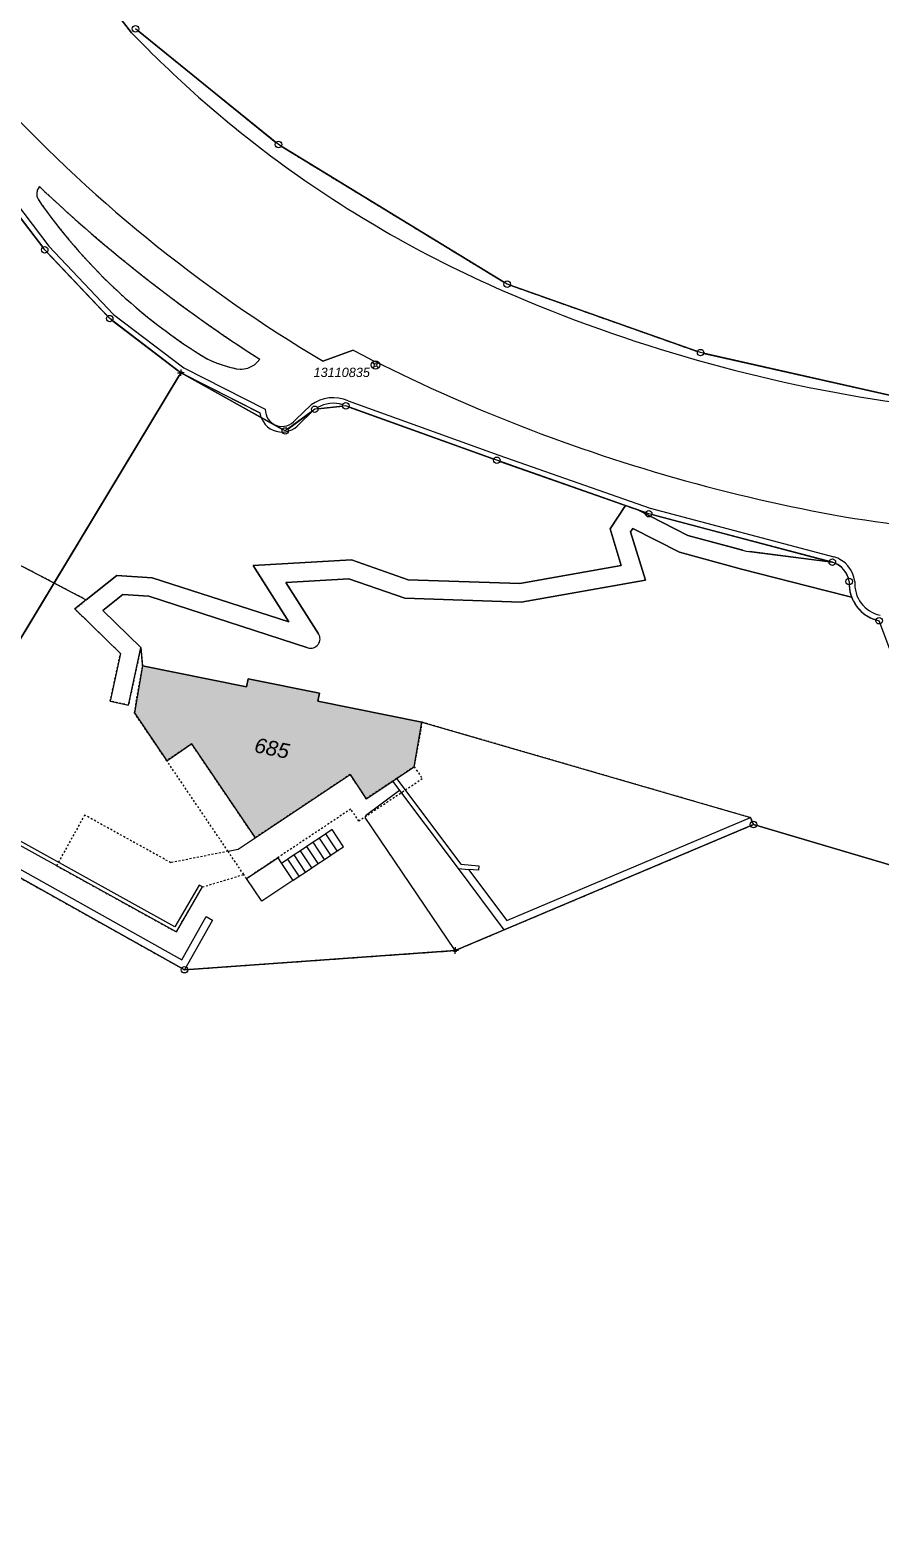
# Model space of a CAD drawing. Header units: metres. Extents: x 2678625 to 2679611, y 1205237 to 1205867.
# Drawn here: x 2679009.5 to 2679055.1, y 1205269.6 to 1205349.3 of the extents above; entities that cross this region are included whole.
import ezdxf

# ---------------------------------------------------------------- set-up
doc = ezdxf.new("R2010")
doc.units = ezdxf.units.M
doc.linetypes.add('AUSGEZOGEN', pattern=[0])
doc.linetypes.add('STRICHLINIE_S4', pattern=[0.1, 0, -0.1])
for name, color, linetype, lineweight in [('BEFESTIGT_TROTTOIR__Z-CH_', 8, 'AUSGEZOGEN', 13), ('BOLZEN', 250, 'AUSGEZOGEN', 25), ('GARTENANLAGEN', 8, 'STRICHLINIE_S4', 13), ('GEBAEUDE', 8, 'AUSGEZOGEN', 18), ('GEBAEUDENUMMER', 8, 'AUSGEZOGEN', 18), ('GEBAEUDETEIL', 8, 'STRICHLINIE_S4', 13), ('GESCHL_WALD', 8, 'AUSGEZOGEN', 13), ('KREUZ', 250, 'AUSGEZOGEN', 25), ('LFP3_BOLZEN', 8, 'AUSGEZOGEN', 13), ('LFP3_NUMMER', 8, 'AUSGEZOGEN', 13), ('MAUER__SOCKEL__LAWINENVERBA', 8, 'AUSGEZOGEN', 13), ('OFFENES_GEWAESSER', 8, 'AUSGEZOGEN', 13), ('PARZELLE', 250, 'AUSGEZOGEN', 25), ('SCHMALER_WEG', 8, 'AUSGEZOGEN', 13), ('SELBSTAENDIGES_RECHT', 8, 'STRICHLINIE_S4', 13), ('Standard', 7, 'AUSGEZOGEN', 25), ('STRASSE__WEGE', 8, 'AUSGEZOGEN', 13), ('UEBRIGE_BEFEST', 8, 'AUSGEZOGEN', 13), ('UNTERIR_GEBAEUDE__RESERVOIR', 8, 'STRICHLINIE_S4', 13), ('WICHTIGE_TREPPE', 8, 'AUSGEZOGEN', 13)]:
    doc.layers.add(name, color=color, linetype=linetype, lineweight=lineweight)
doc.styles.add('ARIAL', font='arial.ttf')

# ---------------------------------------------------------------- blocks, each defined once
blk = doc.blocks.new('NSY160')
at = {"color": 0, "linetype": 'ByBlock', "lineweight": -2}
for p, q in [((-0.035, 0.035), (-0.014, 0.014)), ((0.035, 0.035), (0.014, 0.014)), ((-0.035, -0.035), (-0.014, -0.014)), ((0.035, -0.035), (0.014, -0.014))]:
    blk.add_line(p, q, dxfattribs=at)
for radius in [0.05, 0.0175]:
    blk.add_circle((0, 0), radius, dxfattribs=at)
blk = doc.blocks.new('NSY101')
at = {"color": 0, "linetype": 'ByBlock', "lineweight": -2}
blk.add_circle((0, 0), 0.05, dxfattribs=at)
blk = doc.blocks.new('NSY115')
at = {"color": 0, "linetype": 'ByBlock', "lineweight": -2}
for p, q in [((-0.05, 0), (-0.02, 0)), ((0, 0.05), (0, 0.02)), ((0.05, 0), (0.02, 0)), ((0, -0.05), (0, -0.02))]:
    blk.add_line(p, q, dxfattribs=at)
blk.add_circle((0, 0), 0.02, dxfattribs=at)
blk = doc.blocks.new('COMPLEXOBJECT_1')
at = {"layer": 'STRASSE__WEGE', "color": 8, "linetype": 'AUSGEZOGEN', "lineweight": 13, "transparency": 33554687}
for p, q in [((49047.716, 45321.467), (49044.767, 45322.261)), ((49052.329, 45320.853), (49048.059, 45321.399))]:
    blk.add_line(p, q, dxfattribs=at)
for points in [[(49044.767, 45322.261), (49042.046, 45323.647), (49041.433, 45323.863), (49040.599, 45322.621), (49041.204, 45320.66), (49035.775, 45319.693), (49029.797, 45319.894), (49026.757, 45320.957), (49021.493, 45320.647), (49023.406, 45317.631), (49016.089, 45319.999), (49014.186, 45320.118), (49012.545, 45318.811), (49011.935, 45318.325), (49014.384, 45315.94), (49013.834, 45313.39), (49014.812, 45313.18), (49015.478, 45316.27), (49013.445, 45318.248), (49014.508, 45319.096), (49015.899, 45319.009), (49024.417, 45316.252)], [(49024.993, 45316.996), (49023.247, 45319.749), (49026.615, 45319.947), (49029.613, 45318.9), (49035.843, 45318.689), (49042.491, 45319.874), (49041.694, 45322.459), (49041.818, 45322.643), (49044.313, 45321.371), (49047.639, 45320.452), (49052.117, 45319.313), (49053.535, 45318.953)]]:
    blk.add_lwpolyline(points, dxfattribs=at)
for centre, radius, start, end in [((49052.137, 45319.602), 1.282, 16.39234, 65.58756), ((49055.407, 45319.673), 2.006, 181.56523, 201.02991), ((49024.57, 45316.728), 0.5, 252.15165, 32.35474)]:
    blk.add_arc(centre, radius, start, end, dxfattribs=at)
blk = doc.blocks.new('COMPLEXOBJECT_16')
at = {"layer": 'GESCHL_WALD', "color": 8, "linetype": 'AUSGEZOGEN', "lineweight": 13, "transparency": 33554687}
for p, q in [((48983.093, 45343.892), (48979.323, 45346.536)), ((49024.657, 45328.898), (49023.973, 45328.247)), ((49034.534, 45326.288), (49026.622, 45329.141)), ((49041.433, 45323.863), (49034.534, 45326.288)), ((49040.599, 45322.621), (49041.433, 45323.863))]:
    blk.add_line(p, q, dxfattribs=at)
for points in [[(49021.851, 45328.827), (49017.614, 45330.978), (49013.807, 45333.875), (49010.326, 45337.564), (49006.639, 45342.39), (49005.516, 45345.19), (49001.602, 45342.039), (48995.965, 45349.286), (49000.891, 45353.125), (48998.152, 45356.742), (48996.09, 45359.423), (48992.313, 45363.682), (48995.669, 45347.602), (48993.529, 45346.776), (48992.889, 45343.032)], [(48992.042, 45342.763), (48989.051, 45345.768), (48987.766, 45348.656), (48986.103, 45349.014), (48983.753, 45347.64), (48983.879, 45344.32)], [(48977.206, 45345.139), (48980.634, 45338.417), (48982.601, 45333.062), (48990.562, 45328.052), (48990.748, 45328.406), (48991.722, 45327.895), (48994.951, 45328.039), (48995.5, 45327.751), (49008.421, 45320.974), (49009.209, 45320.561), (49012.545, 45318.811), (49014.186, 45320.118), (49016.089, 45319.999), (49023.406, 45317.631), (49021.493, 45320.647), (49026.757, 45320.957), (49029.797, 45319.894), (49035.775, 45319.693), (49041.204, 45320.66), (49040.599, 45322.621)]]:
    blk.add_lwpolyline(points, dxfattribs=at)
for centre, radius, start, end in [((48978.161, 45345.996), 1.282, 24.94022, 139.25863), ((48978.162, 45345.995), 1.283, 139.24353, 221.8394), ((48983.379, 45344.303), 0.5, 235.13928, 1.99989), ((48992.396, 45343.115), 0.5, 224.85444, 350.38437), ((49023.038, 45328.999), 1.2, 188.25921, 321.16659), ((49025.779, 45327.64), 1.7, 72.41773, 119.93177)]:
    blk.add_arc(centre, radius, start, end, dxfattribs=at)
blk = doc.blocks.new('COMPLEXOBJECT_22')
at = {"layer": 'GESCHL_WALD', "color": 8, "linetype": 'AUSGEZOGEN', "lineweight": 13, "transparency": 33554687}
for points in [[(49053.535, 45318.953), (49052.117, 45319.313), (49047.639, 45320.452), (49044.313, 45321.371), (49041.818, 45322.643), (49041.694, 45322.459), (49042.491, 45319.874), (49035.843, 45318.689), (49029.613, 45318.9), (49026.615, 45319.947), (49023.247, 45319.749), (49024.993, 45316.996)], [(49024.417, 45316.252), (49015.899, 45319.009), (49014.508, 45319.096), (49013.445, 45318.248), (49015.478, 45316.27), (49015.57, 45315.282), (49021.137, 45314.159), (49021.224, 45314.59), (49025.047, 45313.819), (49024.96, 45313.387), (49030.528, 45312.264), (49048.122, 45307.151), (49048.278, 45306.783), (49060.446, 45303.186), (49075.228, 45301.541), (49080.744, 45304.747), (49079.887, 45306.069), (49080.231, 45307.08), (49080.42, 45307.016)]]:
    blk.add_lwpolyline(points, dxfattribs=at)
for centre, radius, start, end in [((49055.419, 45319.67), 2.016, 200.83908, 253.16408), ((49024.57, 45316.728), 0.5, 252.15165, 32.35474)]:
    blk.add_arc(centre, radius, start, end, dxfattribs=at)
blk = doc.blocks.new('COMPLEXOBJECT_33')
at = {"layer": 'GESCHL_WALD', "color": 8, "linetype": 'AUSGEZOGEN', "lineweight": 13, "transparency": 33554687}
for p, q in [((49015.33, 45349.288), (49022.711, 45343.308)), ((49022.996, 45343.107), (49034.945, 45335.814)), ((49035.259, 45335.665), (49045.285, 45332.112)), ((49045.621, 45332.016), (49055.868, 45329.713))]:
    blk.add_line(p, q, dxfattribs=at)
blk = doc.blocks.new('COMPLEXOBJECT_34')
at = {"layer": 'UEBRIGE_BEFEST', "color": 8, "linetype": 'AUSGEZOGEN', "lineweight": 13, "transparency": 33554687}
for p, q in [((49000.886, 45367.349), (49014.98, 45349.185)), ((49022.711, 45343.308), (49015.33, 45349.288)), ((49034.945, 45335.814), (49022.996, 45343.107)), ((49045.285, 45332.112), (49035.259, 45335.665)), ((49055.868, 45329.713), (49045.621, 45332.016))]:
    blk.add_line(p, q, dxfattribs=at)
for centre, radius, start, end in [((49059.303, 45391.796), 61.483, 223.87143, 233.14393), ((49059.375, 45391.886), 61.598, 233.14126, 246.60629), ((49067.522, 45410.219), 81.66, 246.46692, 261.89008)]:
    blk.add_arc(centre, radius, start, end, dxfattribs=at)
blk = doc.blocks.new('COMPLEXOBJECT_37')
at = {"layer": 'STRASSE__WEGE', "color": 8, "linetype": 'AUSGEZOGEN', "lineweight": 13, "transparency": 33554687}
blk.add_line((49025.229, 45331.603), (49026.839, 45332.184), dxfattribs=at)
blk.add_lwpolyline([(49014.98, 45349.185), (49000.779, 45367.487), (48997.683, 45371.371), (48994.828, 45373.821), (48991.76, 45375.774), (48986.504, 45379.121), (48963.62, 45392.325), (48932.932, 45409.59)], dxfattribs=at)
for centre, radius, start, end in [((49059.303, 45391.796), 61.483, 223.87143, 233.14393), ((49065.234, 45398.894), 78.284, 222.40853, 239.26838), ((49059.375, 45391.886), 61.598, 233.14126, 246.60629), ((49067.522, 45410.219), 81.66, 246.46692, 261.89008), ((49069.249, 45414.034), 92.185, 242.60938, 248.36754), ((49069.217, 45413.933), 92.08, 248.36275, 259.94884), ((49067.461, 45409.848), 87.756, 260.61242, 272.22686)]:
    blk.add_arc(centre, radius, start, end, dxfattribs=at)
blk = doc.blocks.new('COMPLEXOBJECT_39')
at = {"layer": 'GARTENANLAGEN', "color": 8, "linetype": 'STRICHLINIE_S4', "lineweight": 13, "transparency": 33554687}
for centre, radius, start, end in [((49010.476, 45340.55), 0.579, 137.3976, 209.64384), ((49064.877, 45398.752), 79.674, 226.51686, 237.3121), ((49034.661, 45357.34), 30.018, 214.66954, 238.67923), ((49022.484, 45339.447), 8.474, 246.14983, 255.72502), ((49020.806, 45332.456), 1.289, 251.35783, 323.89687)]:
    blk.add_arc(centre, radius, start, end, dxfattribs=at)
blk = doc.blocks.new('COMPLEXOBJECT_40')
at = {"layer": 'BEFESTIGT_TROTTOIR__Z-CH_', "color": 8, "linetype": 'AUSGEZOGEN', "lineweight": 13, "transparency": 33554687}
for p, q in [((49006.745, 45342.251), (49010.22, 45337.703)), ((49010.446, 45337.437), (49013.687, 45334.002)), ((49013.946, 45333.769), (49017.475, 45331.084)), ((49026.839, 45332.184), (49025.229, 45331.603)), ((49017.77, 45330.899), (49021.851, 45328.827)), ((49023.973, 45328.247), (49024.657, 45328.898)), ((49026.622, 45329.141), (49034.369, 45326.347)), ((49034.699, 45326.23), (49041.268, 45323.921)), ((49041.598, 45323.805), (49041.881, 45323.705)), ((49042.211, 45323.589), (49042.503, 45323.487)), ((49042.837, 45323.384), (49052.334, 45320.876))]:
    blk.add_line(p, q, dxfattribs=at)
for centre, radius, start, end in [((49065.234, 45398.894), 78.284, 222.40853, 239.26838), ((49069.249, 45414.034), 92.185, 242.60938, 248.36754), ((49023.038, 45328.999), 1.2, 188.25921, 321.16659), ((49025.779, 45327.64), 1.7, 72.41773, 119.93177), ((49069.217, 45413.933), 92.08, 248.36275, 259.94884), ((49067.461, 45409.848), 87.756, 260.61242, 272.22686), ((49052.137, 45319.602), 1.282, 16.39234, 65.58756), ((49055.407, 45319.673), 2.006, 181.56523, 201.02991), ((49055.419, 45319.67), 2.016, 200.83908, 253.16408)]:
    blk.add_arc(centre, radius, start, end, dxfattribs=at)
blk = doc.blocks.new('COMPLEXOBJECT_41')
at = {"layer": 'BEFESTIGT_TROTTOIR__Z-CH_', "color": 8, "linetype": 'AUSGEZOGEN', "lineweight": 13, "transparency": 33554687}
for centre, radius, start, end in [((49010.476, 45340.55), 0.579, 137.3976, 209.64384), ((49064.877, 45398.752), 79.674, 226.51686, 237.3121), ((49034.661, 45357.34), 30.018, 214.66954, 238.67923), ((49022.484, 45339.447), 8.474, 246.14983, 255.72502), ((49020.806, 45332.456), 1.289, 251.35783, 323.89687)]:
    blk.add_arc(centre, radius, start, end, dxfattribs=at)
blk = doc.blocks.new('COMPLEXOBJECT_42')
at = {"layer": 'OFFENES_GEWAESSER', "color": 8, "linetype": 'AUSGEZOGEN', "lineweight": 13, "transparency": 33554687}
blk.add_lwpolyline([(49123.314, 45269.581), (49120.106, 45271.74), (49120.612, 45272.484), (49112.877, 45277.762), (49111.091, 45278.982), (49111.005, 45279.04), (49109.008, 45280.296), (49104.78, 45282.955), (49103.509, 45283.754), (49101.853, 45283.553), (49101.816, 45283.858), (49101.14, 45283.9), (49097.883, 45284.1), (49097.004, 45287.619), (49087.824, 45293.629), (49085.08, 45292.017), (49078.602, 45296.338), (49075.228, 45301.541), (49060.446, 45303.186), (49048.278, 45306.783), (49034.936, 45301.147), (49032.301, 45300.034), (49017.817, 45299.007), (49003.246, 45307.161)], dxfattribs=at)
blk = doc.blocks.new('COMPLEXOBJECT_52')
at = {"layer": 'MAUER__SOCKEL__LAWINENVERBA', "color": 8, "linetype": 'AUSGEZOGEN', "lineweight": 13, "transparency": 33554687}
for p, q in [((49023.75, 45328.449), (49024.592, 45329.25)), ((49024.657, 45328.898), (49023.973, 45328.247)), ((49034.369, 45326.347), (49026.622, 45329.141)), ((49041.268, 45323.921), (49034.699, 45326.23)), ((49041.881, 45323.705), (49041.598, 45323.805)), ((49042.503, 45323.487), (49042.211, 45323.589)), ((49052.334, 45320.876), (49042.837, 45323.384))]:
    blk.add_line(p, q, dxfattribs=at)
for points in [[(49021.851, 45328.827), (49017.614, 45330.978), (49013.807, 45333.875), (49010.326, 45337.564), (49006.639, 45342.39), (49005.516, 45345.19), (49005.76, 45345.387), (49006.902, 45342.539), (49010.553, 45337.761), (49014.006, 45334.101), (49017.774, 45331.234), (49022.139, 45329.018)], [(49026.569, 45329.478), (49034.636, 45326.57), (49042.753, 45323.717), (49052.582, 45321.12)]]:
    blk.add_lwpolyline(points, dxfattribs=at)
for centre, radius, start, end in [((49025.78, 45327.638), 2.002, 66.77869, 126.3786), ((49023.038, 45328.999), 1.2, 188.25921, 321.16659), ((49023.039, 45329.001), 0.9, 178.89161, 322.20227), ((49025.779, 45327.64), 1.7, 72.41773, 119.93177), ((49052.139, 45319.604), 1.579, 7.27896, 73.72254), ((49052.137, 45319.602), 1.282, 16.39234, 65.58756), ((49055.407, 45319.673), 2.006, 181.56523, 201.02991), ((49055.421, 45319.674), 1.72, 175.66093, 258.08898), ((49055.419, 45319.67), 2.016, 200.83908, 253.16408)]:
    blk.add_arc(centre, radius, start, end, dxfattribs=at)
blk = doc.blocks.new('COMPLEXOBJECT_138')
at = {"layer": 'GEBAEUDETEIL', "color": 8, "linetype": 'STRICHLINIE_S4', "lineweight": 13, "transparency": 33554687}
for p, q in [((79020.144, 5305.35), (79016.865, 5310.202)), ((79030.115, 5309.877), (79030.548, 5309.228)), ((79030.548, 5309.228), (79027.149, 5306.961)), ((79026.716, 5307.61), (79022.807, 5305.004)), ((79027.149, 5306.961), (79026.716, 5307.61)), ((79020.984, 5304.107), (79020.144, 5305.35)), ((79022.807, 5305.004), (79021.133, 5303.887)), ((79021.133, 5303.887), (79020.984, 5304.107))]:
    blk.add_line(p, q, dxfattribs=at)
blk = doc.blocks.new('COMPLEXOBJECT_139')
at = {"layer": 'SCHMALER_WEG', "color": 8, "linetype": 'AUSGEZOGEN', "lineweight": 13, "transparency": 33554687}
for p, q in [((79027.506, 5307.266), (79029.322, 5308.628)), ((79032.262, 5300.092), (79027.489, 5307.166))]:
    blk.add_line(p, q, dxfattribs=at)
blk = doc.blocks.new('COMPLEXOBJECT_140')
at = {"layer": 'UNTERIR_GEBAEUDE__RESERVOIR', "color": 8, "linetype": 'STRICHLINIE_S4', "lineweight": 13, "transparency": 33554687}
for p, q in [((79012.463, 5307.292), (79010.963, 5304.58)), ((79017.084, 5304.737), (79012.463, 5307.292)), ((79020.144, 5305.35), (79017.084, 5304.737)), ((79020.984, 5304.107), (79020.144, 5305.35)), ((79010.963, 5304.58), (79017.377, 5301.032)), ((79017.377, 5301.032), (79018.773, 5303.438)), ((79018.773, 5303.438), (79020.984, 5304.107))]:
    blk.add_line(p, q, dxfattribs=at)
blk = doc.blocks.new('COMPLEXOBJECT_61')
at = {"layer": 'PARZELLE', "color": 250, "linetype": 'AUSGEZOGEN', "lineweight": 25, "transparency": 33554687}
for p, q in [((49015.33, 45349.288), (49022.711, 45343.308)), ((49022.996, 45343.107), (49034.945, 45335.814)), ((49035.259, 45335.665), (49045.285, 45332.112)), ((49045.621, 45332.016), (49055.868, 45329.713))]:
    blk.add_line(p, q, dxfattribs=at)
blk = doc.blocks.new('COMPLEXOBJECT_63')
at = {"layer": 'PARZELLE', "color": 250, "linetype": 'AUSGEZOGEN', "lineweight": 25, "transparency": 33554687}
for p, q in [((49022.847, 45343.198), (49015.194, 45349.398)), ((49035.094, 45335.723), (49022.847, 45343.198)), ((49006.745, 45342.251), (49010.22, 45337.703)), ((49010.446, 45337.437), (49013.687, 45334.002)), ((49045.45, 45332.054), (49035.094, 45335.723)), ((49013.946, 45333.769), (49017.475, 45331.084)), ((49056.039, 45329.675), (49045.45, 45332.054)), ((49017.767, 45330.893), (49023.058, 45327.945)), ((49023.352, 45327.964), (49024.643, 45328.915)), ((49024.958, 45329.038), (49026.283, 45329.181)), ((49026.622, 45329.141), (49034.369, 45326.347)), ((49034.699, 45326.23), (49042.503, 45323.487)), ((49042.837, 45323.384), (49052.334, 45320.876))]:
    blk.add_line(p, q, dxfattribs=at)
for centre, radius, start, end in [((49052.137, 45319.602), 1.282, 16.39234, 65.58756), ((49055.425, 45319.676), 2.023, 181.64442, 253.06883)]:
    blk.add_arc(centre, radius, start, end, dxfattribs=at)
blk = doc.blocks.new('COMPLEXOBJECT_64')
at = {"layer": 'SELBSTAENDIGES_RECHT', "color": 8, "linetype": 'STRICHLINIE_S4', "lineweight": 13, "transparency": 33554687}
for p, q in [((49015.33, 45349.288), (49022.711, 45343.308)), ((49022.996, 45343.107), (49034.945, 45335.814)), ((49035.259, 45335.665), (49045.285, 45332.112)), ((49045.621, 45332.016), (49055.868, 45329.713))]:
    blk.add_line(p, q, dxfattribs=at)
blk = doc.blocks.new('COMPLEXOBJECT_66')
at = {"layer": 'PARZELLE', "transparency": 33554687}
for points in [[(49017.614, 45330.978), (49003.246, 45307.161), (49017.817, 45299.007), (49032.301, 45300.034), (49048.278, 45306.783), (49060.446, 45303.186), (49055.005, 45317.697)], [(49052.503, 45320.831), (49042.668, 45323.429), (49034.534, 45326.288), (49026.457, 45329.2), (49024.784, 45329.019), (49023.211, 45327.86), (49017.614, 45330.978)]]:
    blk.add_lwpolyline(points, dxfattribs=at)
for centre, radius, start, end in [((49052.137, 45319.602), 1.282, 8.56764, 73.41226), ((49055.425, 45319.676), 2.023, 176.68671, 258.02654)]:
    blk.add_arc(centre, radius, start, end, dxfattribs=at)
blk = doc.blocks.new('COMPLEXOBJECT_154')
at = {"layer": 'PARZELLE', "color": 250, "linetype": 'AUSGEZOGEN', "lineweight": 25, "transparency": 33554687}
for p, q in [((78998.036, 5356.611), (78968.41, 5323.399)), ((79000.785, 5353.265), (78998.258, 5356.602)), ((79005.428, 5345.341), (79000.979, 5352.974)), ((79006.574, 5342.552), (79005.581, 5345.028)), ((79010.22, 5337.703), (79006.745, 5342.251)), ((79013.687, 5334.002), (79010.446, 5337.437)), ((79017.475, 5331.084), (79013.946, 5333.769)), ((79003.336, 5307.311), (79017.524, 5330.828)), ((78968.455, 5323.2), (78988.77, 5314.672)), ((78989.086, 5314.523), (79003.091, 5307.242))]:
    blk.add_line(p, q, dxfattribs=at)
blk = doc.blocks.new('COMPLEXOBJECT_112')
at = {"layer": 'GARTENANLAGEN', "color": 8, "linetype": 'STRICHLINIE_S4', "lineweight": 13, "transparency": 33554687}
for p, q in [((78990.748, 5328.406), (78990.562, 5328.052)), ((78991.722, 5327.895), (78990.748, 5328.406)), ((78990.562, 5328.052), (78990.097, 5327.166)), ((78994.951, 5328.039), (78991.722, 5327.895)), ((78993.713, 5324.345), (78995.5, 5327.751)), ((78995.5, 5327.751), (78994.951, 5328.039)), ((78989.384, 5325.87), (78984.036, 5326.81)), ((78984.036, 5326.81), (78986.467, 5321.537)), ((78990.097, 5327.166), (78989.384, 5325.87)), ((78992.298, 5322.399), (78993.403, 5324.507)), ((78993.403, 5324.507), (78993.713, 5324.345)), ((78992.013, 5321.103), (78992.608, 5322.237)), ((78992.608, 5322.237), (78992.298, 5322.399)), ((78986.467, 5321.537), (78988.509, 5318.409)), ((79004.934, 5314.326), (78992.013, 5321.103)), ((79008.421, 5320.974), (79004.934, 5314.326)), ((79009.209, 5320.561), (79008.421, 5320.974)), ((79012.545, 5318.811), (79009.209, 5320.561)), ((79011.935, 5318.325), (79012.545, 5318.811)), ((78988.509, 5318.409), (78986.755, 5316.787)), ((79014.384, 5315.94), (79011.935, 5318.325)), ((78986.755, 5316.787), (78987.47, 5315.63)), ((79015.478, 5316.27), (79014.812, 5313.18)), ((79015.57, 5315.282), (79015.478, 5316.27)), ((78987.47, 5315.63), (78988.931, 5314.604)), ((79013.834, 5313.39), (79014.384, 5315.94)), ((78988.931, 5314.604), (79003.246, 5307.161)), ((79015.129, 5312.772), (79015.57, 5315.282)), ((79014.812, 5313.18), (79013.834, 5313.39)), ((79016.865, 5310.202), (79015.129, 5312.772)), ((79030.528, 5312.264), (79030.115, 5309.877)), ((79048.122, 5307.151), (79030.528, 5312.264)), ((79018.194, 5311.102), (79016.865, 5310.202)), ((79021.601, 5306.071), (79018.194, 5311.102)), ((79030.115, 5309.877), (79029.17, 5309.247)), ((79026.684, 5309.461), (79021.601, 5306.071)), ((79027.548, 5308.165), (79026.684, 5309.461)), ((79028.962, 5309.108), (79027.548, 5308.165)), ((79029.17, 5309.247), (79028.962, 5309.108)), ((79003.246, 5307.161), (79017.817, 5299.007)), ((79034.936, 5301.147), (79048.278, 5306.783)), ((79048.278, 5306.783), (79048.122, 5307.151)), ((79032.301, 5300.034), (79034.936, 5301.147)), ((79017.817, 5299.007), (79032.301, 5300.034))]:
    blk.add_line(p, q, dxfattribs=at)

msp = doc.modelspace()

# ---------------------------------------------------------------- hatches: boundary and pattern name
at = {"layer": 'GEBAEUDE', "true_color": 0xb9b9b9, "transparency": 33554687}
msp.add_hatch(color=9, dxfattribs=at).paths.add_polyline_path([(2679025.047, 1205313.819), (2679021.224, 1205314.59), (2679021.137, 1205314.159), (2679015.57, 1205315.282), (2679015.129, 1205312.772), (2679016.865, 1205310.202), (2679018.194, 1205311.102), (2679021.601, 1205306.071), (2679026.684, 1205309.461), (2679027.548, 1205308.165), (2679028.962, 1205309.108), (2679029.17, 1205309.247), (2679030.115, 1205309.877), (2679030.528, 1205312.264), (2679024.96, 1205313.387)])

# ---------------------------------------------------------------- linework, layer by layer
at = {"layer": 'GEBAEUDE', "color": 8, "linetype": 'AUSGEZOGEN', "lineweight": 18, "transparency": 33554687}
msp.add_lwpolyline([(2679015.57, 1205315.282), (2679015.129, 1205312.772), (2679016.865, 1205310.202), (2679018.194, 1205311.102), (2679021.601, 1205306.071), (2679026.684, 1205309.461), (2679027.548, 1205308.165), (2679028.962, 1205309.108), (2679029.17, 1205309.247), (2679030.115, 1205309.877), (2679030.528, 1205312.264), (2679024.96, 1205313.387), (2679025.047, 1205313.819), (2679021.224, 1205314.59), (2679021.137, 1205314.159)], close=True, dxfattribs=at)
at = {"layer": 'GESCHL_WALD', "color": 8, "linetype": 'AUSGEZOGEN', "lineweight": 13, "transparency": 33554687}
msp.add_lwpolyline([(2679042.046, 1205323.647), (2679044.767, 1205322.261), (2679047.885, 1205321.421), (2679052.503, 1205320.831), (2679042.668, 1205323.429)], close=True, dxfattribs=at)
at = {"layer": 'MAUER__SOCKEL__LAWINENVERBA', "color": 8, "linetype": 'AUSGEZOGEN', "lineweight": 13, "transparency": 33554687}
msp.add_line((2679032.479, 1205304.422), (2679033.013, 1205304.376), dxfattribs=at)
for points in [[(2679005.882, 1205311.643), (2679004.134, 1205308.358), (2679004.309, 1205308.261), (2679003.802, 1205307.308), (2679017.679, 1205299.542), (2679018.973, 1205301.859), (2679019.321, 1205301.662), (2679017.817, 1205299.007), (2679003.246, 1205307.161), (2678988.931, 1205314.604), (2678989.162, 1205315.048), (2679003.505, 1205307.59), (2679005.71, 1205311.735)], [(2679004.309, 1205308.261), (2679010.963, 1205304.58), (2679017.377, 1205301.032), (2679018.773, 1205303.438), (2679018.6, 1205303.538), (2679017.303, 1205301.302), (2679004.403, 1205308.438), (2679006.059, 1205311.549), (2679005.882, 1205311.643), (2679004.134, 1205308.358)]]:
    msp.add_lwpolyline(points, close=True, dxfattribs=at)
for points in [[(2679032.479, 1205304.422), (2679028.962, 1205309.108), (2679029.17, 1205309.247), (2679032.611, 1205304.662), (2679033.576, 1205304.579), (2679033.555, 1205304.33), (2679033.013, 1205304.376)], [(2679033.013, 1205304.376), (2679035.068, 1205301.637), (2679048.122, 1205307.151), (2679048.278, 1205306.783), (2679034.936, 1205301.147), (2679032.479, 1205304.422)], [(2679020.144, 1205305.35), (2679020.682, 1205305.458), (2679021.601, 1205306.071)]]:
    msp.add_lwpolyline(points, dxfattribs=at)
at = {"layer": 'SELBSTAENDIGES_RECHT', "color": 254, "lineweight": 25, "transparency": 33554687}
for p, q in [((2679015.336, 1205349.283), (2679022.717, 1205343.304)), ((2679023.002, 1205343.102), (2679034.95, 1205335.81)), ((2679035.265, 1205335.66), (2679045.291, 1205332.108)), ((2679045.626, 1205332.011), (2679055.874, 1205329.709))]:
    msp.add_line(p, q, dxfattribs=at)
at = {"layer": 'WICHTIGE_TREPPE', "color": 8, "linetype": 'AUSGEZOGEN', "lineweight": 13, "transparency": 33554687}
for p, q in [((2679025.722, 1205306.509), (2679025.383, 1205306.283)), ((2679024.366, 1205305.605), (2679024.027, 1205305.378)), ((2679024.705, 1205305.831), (2679024.366, 1205305.605)), ((2679024.976, 1205304.69), (2679024.366, 1205305.605)), ((2679025.044, 1205306.057), (2679024.705, 1205305.831)), ((2679025.315, 1205304.916), (2679024.705, 1205305.831)), ((2679025.383, 1205306.283), (2679025.044, 1205306.057)), ((2679025.654, 1205305.142), (2679025.044, 1205306.057)), ((2679025.993, 1205305.368), (2679025.383, 1205306.283)), ((2679023.349, 1205304.926), (2679023.01, 1205304.7)), ((2679023.688, 1205305.152), (2679023.349, 1205304.926)), ((2679023.959, 1205304.011), (2679023.349, 1205304.926)), ((2679024.027, 1205305.378), (2679023.688, 1205305.152)), ((2679024.298, 1205304.237), (2679023.688, 1205305.152)), ((2679024.637, 1205304.463), (2679024.027, 1205305.378)), ((2679024.976, 1205304.69), (2679025.315, 1205304.916)), ((2679025.315, 1205304.916), (2679025.654, 1205305.142)), ((2679025.654, 1205305.142), (2679025.993, 1205305.368)), ((2679023.01, 1205304.7), (2679023.62, 1205303.785)), ((2679023.62, 1205303.785), (2679023.959, 1205304.011)), ((2679023.959, 1205304.011), (2679024.298, 1205304.237)), ((2679024.298, 1205304.237), (2679024.637, 1205304.463)), ((2679024.637, 1205304.463), (2679024.976, 1205304.69))]:
    msp.add_line(p, q, dxfattribs=at)
for points in [[(2679025.993, 1205305.368), (2679026.332, 1205305.594), (2679025.722, 1205306.509)], [(2679023.62, 1205303.785), (2679021.953, 1205302.673), (2679021.133, 1205303.887), (2679022.807, 1205305.004), (2679023.01, 1205304.7)]]:
    msp.add_lwpolyline(points, dxfattribs=at)

# ---------------------------------------------------------------- block references
at = {"layer": 'BEFESTIGT_TROTTOIR__Z-CH_', "color": 8, "linetype": 'AUSGEZOGEN', "lineweight": 13, "transparency": 33554687}
for name in ['COMPLEXOBJECT_40', 'COMPLEXOBJECT_41']:
    msp.add_blockref(name, (2630000, 1160000), dxfattribs=at)
at = {"layer": 'BOLZEN', "transparency": 33554687, "xscale": 3.499999732971214, "yscale": 3.499999732971214, "zscale": 3.499999732971214}
for p in [(2679015.194, 1205349.398), (2679022.847, 1205343.198), (2679010.326, 1205337.564), (2679035.094, 1205335.723), (2679013.807, 1205333.875), (2679045.45, 1205332.054), (2679024.784, 1205329.019), (2679026.457, 1205329.2), (2679023.211, 1205327.86), (2679034.534, 1205326.288), (2679042.668, 1205323.429), (2679052.503, 1205320.831), (2679053.405, 1205319.793), (2679055.005, 1205317.697), (2679048.278, 1205306.783), (2679017.817, 1205299.007)]:
    msp.add_blockref('NSY101', p, dxfattribs=at)
at = {"layer": 'GARTENANLAGEN', "color": 8, "linetype": 'STRICHLINIE_S4', "lineweight": 13, "transparency": 33554687}
msp.add_blockref('COMPLEXOBJECT_39', (2630000, 1160000), dxfattribs=at)
at = {"layer": 'GEBAEUDETEIL', "color": 8, "linetype": 'STRICHLINIE_S4', "lineweight": 13, "transparency": 33554687}
msp.add_blockref('COMPLEXOBJECT_138', (2600000, 1200000), dxfattribs=at)
at = {"layer": 'GESCHL_WALD', "color": 8, "linetype": 'AUSGEZOGEN', "lineweight": 13, "transparency": 33554687}
for name in ['COMPLEXOBJECT_33', 'COMPLEXOBJECT_16', 'COMPLEXOBJECT_22']:
    msp.add_blockref(name, (2630000, 1160000), dxfattribs=at)
at = {"layer": 'KREUZ', "transparency": 33554687, "xscale": 3.499999732971214, "yscale": 3.499999732971214, "zscale": 3.499999732971214}
for p in [(2679017.614, 1205330.978), (2679032.301, 1205300.034)]:
    msp.add_blockref('NSY115', p, dxfattribs=at)
at = {"layer": 'LFP3_BOLZEN', "transparency": 33554687, "xscale": 4.499999656677273, "yscale": 4.499999656677273, "zscale": 4.499999656677273}
msp.add_blockref('NSY160', (2679028.041, 1205331.392), dxfattribs=at)
at = {"layer": 'MAUER__SOCKEL__LAWINENVERBA', "color": 8, "linetype": 'AUSGEZOGEN', "lineweight": 13, "transparency": 33554687}
msp.add_blockref('COMPLEXOBJECT_52', (2630000, 1160000), dxfattribs=at)
at = {"layer": 'OFFENES_GEWAESSER', "color": 8, "linetype": 'AUSGEZOGEN', "lineweight": 13, "transparency": 33554687}
msp.add_blockref('COMPLEXOBJECT_42', (2630000, 1160000), dxfattribs=at)
at = {"layer": 'PARZELLE', "color": 250, "linetype": 'AUSGEZOGEN', "lineweight": 25, "transparency": 33554687}
for name, p in [('COMPLEXOBJECT_61', (2630000, 1160000)), ('COMPLEXOBJECT_63', (2630000, 1160000)), ('COMPLEXOBJECT_154', (2600000, 1200000)), ('COMPLEXOBJECT_66', (2630000, 1160000))]:
    msp.add_blockref(name, p, dxfattribs=at)
at = {"layer": 'SCHMALER_WEG', "color": 8, "linetype": 'AUSGEZOGEN', "lineweight": 13, "transparency": 33554687}
msp.add_blockref('COMPLEXOBJECT_139', (2600000, 1200000), dxfattribs=at)
at = {"layer": 'SELBSTAENDIGES_RECHT', "color": 8, "linetype": 'STRICHLINIE_S4', "lineweight": 13, "transparency": 33554687}
msp.add_blockref('COMPLEXOBJECT_64', (2630000, 1160000), dxfattribs=at)
at = {"layer": 'Standard', "color": 1, "linetype": 'AUSGEZOGEN', "lineweight": 18, "transparency": 33554687}
msp.add_blockref('COMPLEXOBJECT_112', (2600000, 1200000), dxfattribs=at)
at = {"layer": 'STRASSE__WEGE', "color": 8, "linetype": 'AUSGEZOGEN', "lineweight": 13, "transparency": 33554687}
for name in ['COMPLEXOBJECT_37', 'COMPLEXOBJECT_1']:
    msp.add_blockref(name, (2630000, 1160000), dxfattribs=at)
at = {"layer": 'UEBRIGE_BEFEST', "color": 8, "linetype": 'AUSGEZOGEN', "lineweight": 13, "transparency": 33554687}
msp.add_blockref('COMPLEXOBJECT_34', (2630000, 1160000), dxfattribs=at)
at = {"layer": 'UNTERIR_GEBAEUDE__RESERVOIR', "color": 8, "linetype": 'STRICHLINIE_S4', "lineweight": 13, "transparency": 33554687}
msp.add_blockref('COMPLEXOBJECT_140', (2600000, 1200000), dxfattribs=at)

# ---------------------------------------------------------------- texts
at = {"layer": 'GEBAEUDENUMMER', "transparency": 33554687, "insert": (2679022.418, 1205310.47), "char_height": 0.8, "width": 2.2812, "attachment_point": 8, "rotation": 348.57, "style": 'ARIAL'}
msp.add_mtext('\\A1;{\\fArial|i1|b0;\\H0.800000;\\W1.000000;\\C8;685}\\P', dxfattribs=at)
at = {"layer": 'LFP3_NUMMER', "transparency": 33554687, "insert": (2679024.724, 1205330.74), "char_height": 0.5, "width": 3.27479, "attachment_point": 7, "style": 'ARIAL'}
msp.add_mtext('\\A1;{\\fArial|i1|b0;\\H0.500000;\\W0.970000;\\C8;13110835}\\P', dxfattribs=at)

doc.saveas('drawing.dxf')
